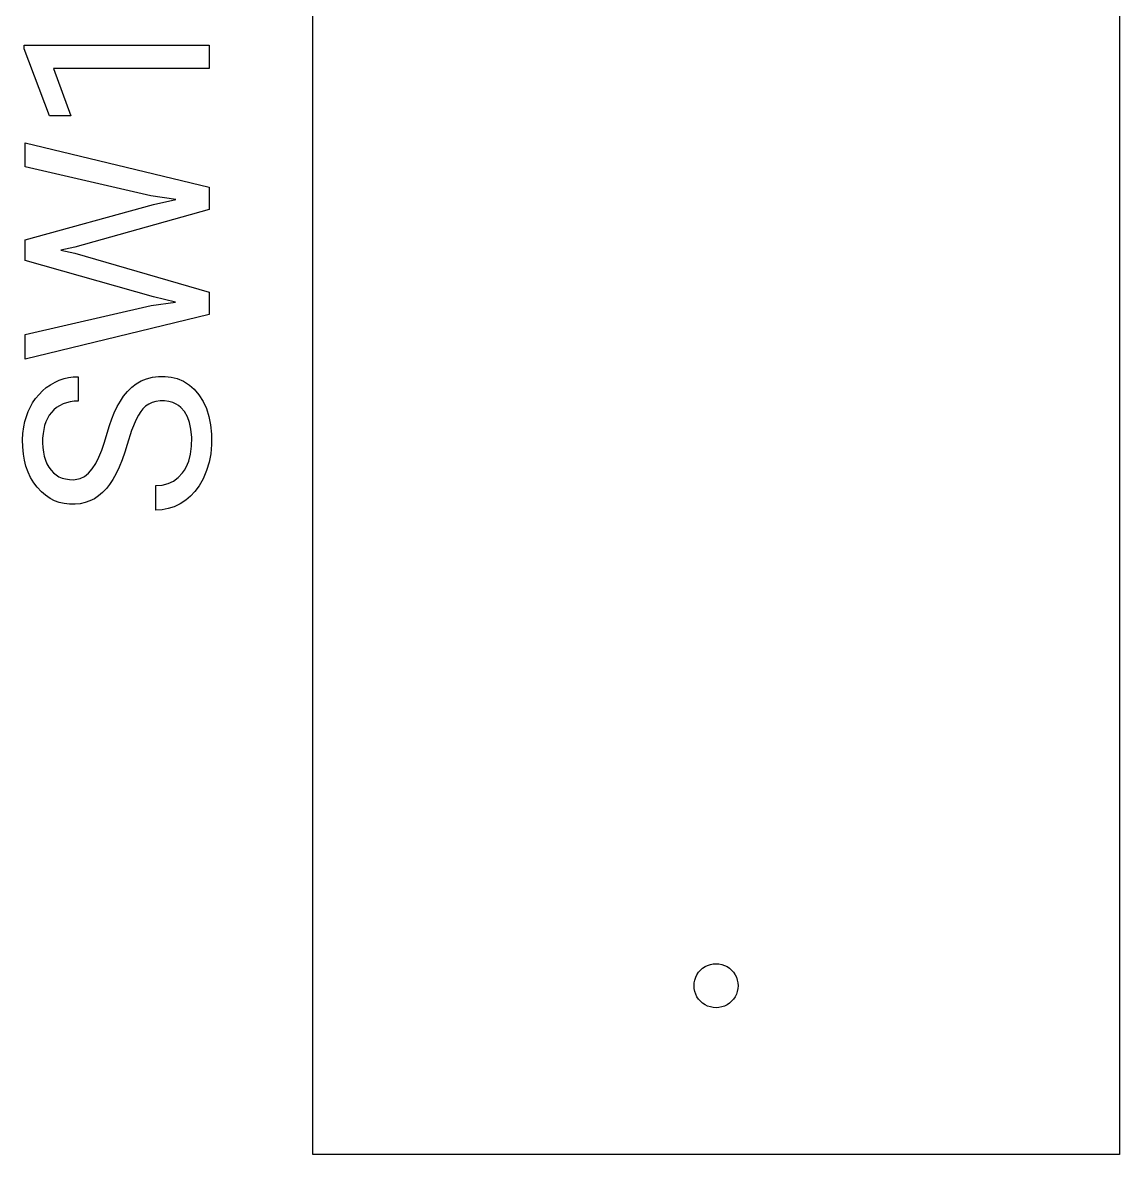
# Model space of a CAD drawing. Header units: inches. Extents: x 3.88 to 7.82, y -6.06 to -2.14.
# Drawn here: x 4.558 to 4.8524, y -6.063 to -5.7592 of the extents above; entities that cross this region are included whole.
import ezdxf

# ---------------------------------------------------------------- set-up
doc = ezdxf.new("R2010")
doc.units = ezdxf.units.IN
doc.header["$MEASUREMENT"] = 0
doc.layers.add('F.Silkscreen', color=41, linetype='CONTINUOUS', true_color=0xf2eda1)

msp = doc.modelspace()

# ---------------------------------------------------------------- linework, layer by layer
at = {"layer": 'F.Silkscreen', "linetype": 'CONTINUOUS'}
for p, q in [((4.63583, -6.06299), (4.63583, -5.6378)), ((4.85236, -5.63779), (4.85236, -6.06299)), ((4.55842, -5.76617), (4.55842, -5.76522)), ((4.55842, -5.76522), (4.60802, -5.76522)), ((4.56517, -5.78417), (4.55842, -5.76617)), ((4.60802, -5.76522), (4.60802, -5.77152)), ((4.60802, -5.77152), (4.56622, -5.77152)), ((4.56622, -5.77152), (4.57087, -5.78417)), ((4.57087, -5.78417), (4.56517, -5.78417)), ((4.55867, -5.79792), (4.55867, -5.79142)), ((4.55867, -5.79142), (4.60802, -5.80337)), ((4.59242, -5.80562), (4.55867, -5.79792)), ((4.59907, -5.80667), (4.59242, -5.80562)), ((4.60802, -5.80337), (4.60802, -5.80932)), ((4.55867, -5.81752), (4.59312, -5.80802)), ((4.59312, -5.80802), (4.59907, -5.80667)), ((4.60802, -5.80932), (4.57202, -5.81947)), ((4.55867, -5.82302), (4.55867, -5.81752)), ((4.57202, -5.81947), (4.56827, -5.82027)), ((4.56827, -5.82027), (4.57202, -5.82102)), ((4.57202, -5.82102), (4.60802, -5.83157)), ((4.59312, -5.83282), (4.55867, -5.82302)), ((4.59897, -5.83417), (4.59312, -5.83282)), ((4.60802, -5.83157), (4.60802, -5.83752)), ((4.55867, -5.84292), (4.59247, -5.83512)), ((4.59247, -5.83512), (4.59897, -5.83417)), ((4.60802, -5.83752), (4.55867, -5.84947)), ((4.55867, -5.84947), (4.55867, -5.84292)), ((4.56782, -5.85517), (4.5691, -5.85474)), ((4.5691, -5.85474), (4.5703, -5.85446)), ((4.5703, -5.85446), (4.57153, -5.85429)), ((4.57153, -5.85429), (4.57292, -5.85422)), ((4.57292, -5.85422), (4.57292, -5.86077)), ((4.59125, -5.85475), (4.59279, -5.85436)), ((4.59279, -5.85436), (4.59443, -5.85416)), ((4.59443, -5.85416), (4.59621, -5.85414)), ((4.59621, -5.85414), (4.59781, -5.85432)), ((4.59781, -5.85432), (4.59947, -5.85473)), ((4.59947, -5.85473), (4.60117, -5.85545)), ((4.56335, -5.85797), (4.56433, -5.85715)), ((4.56433, -5.85715), (4.56548, -5.85636)), ((4.56548, -5.85636), (4.56669, -5.85568)), ((4.56669, -5.85568), (4.56782, -5.85517)), ((4.58611, -5.85818), (4.58726, -5.85704)), ((4.58726, -5.85704), (4.58849, -5.85609)), ((4.58849, -5.85609), (4.58982, -5.85533)), ((4.58982, -5.85533), (4.59125, -5.85475)), ((4.60117, -5.85545), (4.60272, -5.85645)), ((4.60272, -5.85645), (4.60401, -5.85759)), ((4.60401, -5.85759), (4.60529, -5.85912)), ((4.56065, -5.86127), (4.56147, -5.86006)), ((4.56147, -5.86006), (4.56237, -5.85897)), ((4.56237, -5.85897), (4.56335, -5.85797)), ((4.57184, -5.86082), (4.57069, -5.86097)), ((4.57292, -5.86077), (4.57184, -5.86082)), ((4.58336, -5.86224), (4.5842, -5.86076)), ((4.5842, -5.86076), (4.58509, -5.85943)), ((4.58509, -5.85943), (4.58611, -5.85818)), ((4.59486, -5.8607), (4.59372, -5.86085)), ((4.59608, -5.86069), (4.59486, -5.8607)), ((4.59725, -5.86085), (4.59608, -5.86069)), ((4.60529, -5.85912), (4.6064, -5.86084)), ((4.55898, -5.86491), (4.55946, -5.86359)), ((4.55946, -5.86359), (4.55998, -5.86245)), ((4.55998, -5.86245), (4.56065, -5.86127)), ((4.56571, -5.8638), (4.56513, -5.86457)), ((4.56637, -5.86311), (4.56571, -5.8638)), ((4.5671, -5.86251), (4.56637, -5.86311)), ((4.56788, -5.862), (4.5671, -5.86251)), ((4.56882, -5.86153), (4.56788, -5.862)), ((4.56973, -5.86121), (4.56882, -5.86153)), ((4.57069, -5.86097), (4.56973, -5.86121)), ((4.58255, -5.86394), (4.58336, -5.86224)), ((4.58968, -5.86356), (4.58907, -5.86454)), ((4.59024, -5.86284), (4.58968, -5.86356)), ((4.59094, -5.86217), (4.59024, -5.86284)), ((4.59181, -5.86157), (4.59094, -5.86217)), ((4.59277, -5.86113), (4.59181, -5.86157)), ((4.59372, -5.86085), (4.59277, -5.86113)), ((4.59832, -5.86116), (4.59725, -5.86085)), ((4.59922, -5.86159), (4.59832, -5.86116)), ((4.59981, -5.86197), (4.59922, -5.86159)), ((4.60043, -5.86249), (4.59981, -5.86197)), ((4.6014, -5.8636), (4.60043, -5.86249)), ((4.60219, -5.86495), (4.6014, -5.8636)), ((4.6064, -5.86084), (4.60729, -5.86276)), ((4.60729, -5.86276), (4.60797, -5.86487)), ((4.55829, -5.86771), (4.55859, -5.86628)), ((4.55859, -5.86628), (4.55898, -5.86491)), ((4.56422, -5.86633), (4.56388, -5.86732)), ((4.56464, -5.86541), (4.56422, -5.86633)), ((4.56513, -5.86457), (4.56464, -5.86541)), ((4.58126, -5.86733), (4.58189, -5.86555)), ((4.58189, -5.86555), (4.58255, -5.86394)), ((4.58846, -5.86571), (4.58724, -5.86867)), ((4.58907, -5.86454), (4.58846, -5.86571)), ((4.60278, -5.86653), (4.60219, -5.86495)), ((4.60316, -5.86834), (4.60278, -5.86653)), ((4.60797, -5.86487), (4.60843, -5.86716)), ((4.55797, -5.8712), (4.55806, -5.8695)), ((4.55806, -5.8695), (4.55829, -5.86771)), ((4.56344, -5.86951), (4.56334, -5.87072)), ((4.56362, -5.86838), (4.56344, -5.86951)), ((4.56388, -5.86732), (4.56362, -5.86838)), ((4.57983, -5.87207), (4.58126, -5.86733)), ((4.58724, -5.86867), (4.58602, -5.87242)), ((4.60336, -5.87053), (4.60316, -5.86834)), ((4.60843, -5.86716), (4.60868, -5.86964)), ((4.60868, -5.86964), (4.6087, -5.87243)), ((4.558, -5.87305), (4.55797, -5.8712)), ((4.56334, -5.87072), (4.56332, -5.87197)), ((4.56332, -5.87197), (4.56338, -5.87326)), ((4.5792, -5.87393), (4.57983, -5.87207)), ((4.58602, -5.87242), (4.5854, -5.87445)), ((4.60303, -5.87502), (4.60332, -5.87284)), ((4.60332, -5.87284), (4.60336, -5.87053)), ((4.6087, -5.87243), (4.60847, -5.8749)), ((4.55818, -5.87501), (4.558, -5.87305)), ((4.55846, -5.87667), (4.55818, -5.87501)), ((4.56338, -5.87326), (4.56353, -5.87447)), ((4.56353, -5.87447), (4.56376, -5.87559)), ((4.56376, -5.87559), (4.56408, -5.87663)), ((4.57764, -5.87749), (4.57843, -5.87586)), ((4.57843, -5.87586), (4.5792, -5.87393)), ((4.5854, -5.87445), (4.58467, -5.87656)), ((4.60255, -5.87686), (4.60303, -5.87502)), ((4.60847, -5.8749), (4.60803, -5.87713)), ((4.55886, -5.87823), (4.55846, -5.87667)), ((4.55945, -5.87989), (4.55886, -5.87823)), ((4.56408, -5.87663), (4.56448, -5.87759)), ((4.56448, -5.87759), (4.56497, -5.87847)), ((4.56497, -5.87847), (4.5656, -5.87934)), ((4.57569, -5.88012), (4.57668, -5.87899)), ((4.57668, -5.87899), (4.57764, -5.87749)), ((4.58389, -5.87849), (4.58307, -5.88024)), ((4.58467, -5.87656), (4.58389, -5.87849)), ((4.60138, -5.87931), (4.60185, -5.8785)), ((4.60185, -5.8785), (4.60255, -5.87686)), ((4.60803, -5.87713), (4.60733, -5.87943)), ((4.56011, -5.88127), (4.55945, -5.87989)), ((4.56098, -5.88272), (4.56011, -5.88127)), ((4.5656, -5.87934), (4.56624, -5.88002)), ((4.56624, -5.88002), (4.56694, -5.8806)), ((4.56694, -5.8806), (4.56771, -5.88107)), ((4.56771, -5.88107), (4.56854, -5.88143)), ((4.56854, -5.88143), (4.56944, -5.88168)), ((4.56944, -5.88168), (4.57052, -5.88184)), ((4.57052, -5.88184), (4.5716, -5.88187)), ((4.5716, -5.88187), (4.57252, -5.88177)), ((4.57252, -5.88177), (4.57338, -5.88154)), ((4.57338, -5.88154), (4.57459, -5.88097)), ((4.57459, -5.88097), (4.57569, -5.88012)), ((4.5822, -5.8818), (4.58129, -5.88318)), ((4.58307, -5.88024), (4.5822, -5.8818)), ((4.59846, -5.88225), (4.59973, -5.88129)), ((4.59973, -5.88129), (4.60085, -5.88007)), ((4.60085, -5.88007), (4.60138, -5.87931)), ((4.60639, -5.88163), (4.60533, -5.8835)), ((4.60733, -5.87943), (4.60639, -5.88163)), ((4.56189, -5.88392), (4.56098, -5.88272)), ((4.56302, -5.88513), (4.56189, -5.88392)), ((4.58045, -5.88426), (4.57944, -5.88531)), ((4.58129, -5.88318), (4.58045, -5.88426)), ((4.59372, -5.88347), (4.59545, -5.88334)), ((4.59372, -5.89002), (4.59372, -5.88347)), ((4.59545, -5.88334), (4.59703, -5.88293)), ((4.59703, -5.88293), (4.59846, -5.88225)), ((4.6042, -5.88504), (4.60303, -5.8863)), ((4.60533, -5.8835), (4.6042, -5.88504)), ((4.56409, -5.88605), (4.56302, -5.88513)), ((4.56537, -5.8869), (4.56409, -5.88605)), ((4.56656, -5.88751), (4.56537, -5.8869)), ((4.56782, -5.88797), (4.56656, -5.88751)), ((4.56914, -5.88828), (4.56782, -5.88797)), ((4.57477, -5.88802), (4.57345, -5.88831)), ((4.57603, -5.88757), (4.57477, -5.88802)), ((4.57723, -5.88697), (4.57603, -5.88757)), ((4.57837, -5.88622), (4.57723, -5.88697)), ((4.57944, -5.88531), (4.57837, -5.88622)), ((4.60174, -5.88739), (4.60022, -5.88838)), ((4.60303, -5.8863), (4.60174, -5.88739)), ((4.57053, -5.88845), (4.56914, -5.88828)), ((4.57206, -5.88846), (4.57053, -5.88845)), ((4.57345, -5.88831), (4.57206, -5.88846)), ((4.59543, -5.88992), (4.59372, -5.89002)), ((4.59706, -5.88963), (4.59543, -5.88992)), ((4.59863, -5.88913), (4.59706, -5.88963)), ((4.60022, -5.88838), (4.59863, -5.88913)), ((4.7405, -6.01303), (4.74114, -6.0126)), ((4.74114, -6.0126), (4.74184, -6.01226)), ((4.74184, -6.01226), (4.74257, -6.01201)), ((4.74257, -6.01201), (4.74333, -6.01186)), ((4.74333, -6.01186), (4.7441, -6.01181)), ((4.7441, -6.01181), (4.74487, -6.01186)), ((4.74487, -6.01186), (4.74562, -6.01201)), ((4.74562, -6.01201), (4.74636, -6.01226)), ((4.74636, -6.01226), (4.74705, -6.0126)), ((4.74705, -6.0126), (4.74769, -6.01303)), ((4.73839, -6.01619), (4.73864, -6.01546)), ((4.73864, -6.01546), (4.73898, -6.01476)), ((4.73898, -6.01476), (4.73941, -6.01412)), ((4.73941, -6.01412), (4.73992, -6.01354)), ((4.73992, -6.01354), (4.7405, -6.01303)), ((4.74769, -6.01303), (4.74827, -6.01354)), ((4.74827, -6.01354), (4.74878, -6.01412)), ((4.74878, -6.01412), (4.74921, -6.01476)), ((4.74921, -6.01476), (4.74955, -6.01546)), ((4.74955, -6.01546), (4.7498, -6.01619)), ((4.73819, -6.01772), (4.73824, -6.01695)), ((4.73824, -6.01849), (4.73819, -6.01772)), ((4.73824, -6.01695), (4.73839, -6.01619)), ((4.73839, -6.01925), (4.73824, -6.01849)), ((4.7498, -6.01619), (4.74995, -6.01695)), ((4.74995, -6.01849), (4.7498, -6.01925)), ((4.74995, -6.01695), (4.75, -6.01772)), ((4.75, -6.01772), (4.74995, -6.01849)), ((4.73864, -6.01998), (4.73839, -6.01925)), ((4.73898, -6.02067), (4.73864, -6.01998)), ((4.73941, -6.02131), (4.73898, -6.02067)), ((4.73992, -6.02189), (4.73941, -6.02131)), ((4.74878, -6.02131), (4.74827, -6.02189)), ((4.74921, -6.02067), (4.74878, -6.02131)), ((4.74955, -6.01998), (4.74921, -6.02067)), ((4.7498, -6.01925), (4.74955, -6.01998)), ((4.7405, -6.0224), (4.73992, -6.02189)), ((4.74114, -6.02283), (4.7405, -6.0224)), ((4.74184, -6.02317), (4.74114, -6.02283)), ((4.74257, -6.02342), (4.74184, -6.02317)), ((4.74333, -6.02357), (4.74257, -6.02342)), ((4.7441, -6.02362), (4.74333, -6.02357)), ((4.74487, -6.02357), (4.7441, -6.02362)), ((4.74562, -6.02342), (4.74487, -6.02357)), ((4.74636, -6.02317), (4.74562, -6.02342)), ((4.74705, -6.02283), (4.74636, -6.02317)), ((4.74769, -6.0224), (4.74705, -6.02283)), ((4.74827, -6.02189), (4.74769, -6.0224)), ((4.85236, -6.06299), (4.63583, -6.06299))]:
    msp.add_line(p, q, dxfattribs=at)

doc.saveas('drawing.dxf')
